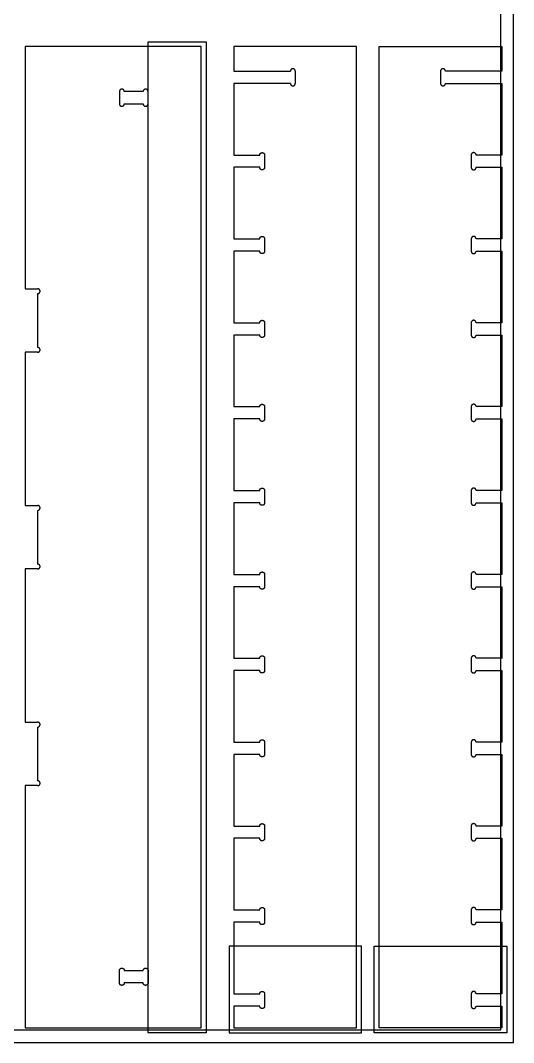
# Model space of a CAD drawing. Header units: millimetres. Extents: x 1985 to 3235, y -112 to 2388.
# Drawn here: x 2632 to 3235, y -112 to 1138 of the extents above; entities that cross this region are included whole.
import ezdxf

# ---------------------------------------------------------------- set-up
doc = ezdxf.new("R2010")
doc.units = ezdxf.units.MM
doc.header["$MEASUREMENT"] = 0
for name, color, linetype, true_color in [('bord lit', 80, 'Continuous', 0x3fff00), ('FAB$Material', 18, 'Continuous', 0x000000), ('Lattes', 4, 'Continuous', 0x00ffff), ('POCKET', 1, 'Continuous', 0xff0000)]:
    doc.layers.add(name, color=color, linetype=linetype, true_color=true_color)

# ---------------------------------------------------------------- blocks, each defined once
blk = doc.blocks.new('TRAVERSE LATTE')
at = {"layer": 'bord lit'}
for points in [[(4649.04, 1163.96), (4649.04, 1160.81)], [(4650.54, 1160.81), (4650.54, 1163.96)], [(4649.04, 1160.81), (4649.03, 1160.81), (4649.02, 1160.81), (4649.01, 1160.81), (4649, 1160.81), (4648.99, 1160.8), (4648.98, 1160.8), (4648.97, 1160.8), (4648.96, 1160.8), (4648.95, 1160.79), (4648.94, 1160.79), (4648.93, 1160.79), (4648.92, 1160.78), (4648.91, 1160.78), (4648.9, 1160.77), (4648.89, 1160.77), (4648.89, 1160.76), (4648.88, 1160.76), (4648.87, 1160.75), (4648.86, 1160.75), (4648.85, 1160.74), (4648.84, 1160.73), (4648.84, 1160.73), (4648.83, 1160.72), (4648.82, 1160.71), (4648.81, 1160.7), (4648.81, 1160.7), (4648.8, 1160.69), (4648.8, 1160.68), (4648.79, 1160.67), (4648.78, 1160.66), (4648.78, 1160.65), (4648.77, 1160.64), (4648.77, 1160.63), (4648.77, 1160.62), (4648.76, 1160.61), (4648.76, 1160.6), (4648.76, 1160.59), (4648.75, 1160.58), (4648.75, 1160.57), (4648.75, 1160.56), (4648.75, 1160.55), (4648.74, 1160.54), (4648.74, 1160.53), (4648.74, 1160.52), (4648.74, 1160.51), (4648.74, 1160.5), (4648.74, 1160.49), (4648.74, 1160.48), (4648.74, 1160.47), (4648.75, 1160.46), (4648.75, 1160.45), (4648.75, 1160.44), (4648.75, 1160.43), (4648.76, 1160.42), (4648.76, 1160.41), (4648.76, 1160.4), (4648.77, 1160.39), (4648.77, 1160.38), (4648.77, 1160.37), (4648.78, 1160.36), (4648.78, 1160.36), (4648.79, 1160.35), (4648.8, 1160.34), (4648.8, 1160.33), (4648.81, 1160.32), (4648.81, 1160.31), (4648.82, 1160.31), (4648.83, 1160.3), (4648.84, 1160.29), (4648.84, 1160.28), (4648.85, 1160.28), (4648.86, 1160.27), (4648.87, 1160.26), (4648.88, 1160.26), (4648.89, 1160.25), (4648.89, 1160.25), (4648.9, 1160.24), (4648.91, 1160.24), (4648.92, 1160.23), (4648.93, 1160.23), (4648.94, 1160.23), (4648.95, 1160.22), (4648.96, 1160.22), (4648.97, 1160.22), (4648.98, 1160.21), (4648.99, 1160.21), (4649, 1160.21), (4649.01, 1160.21), (4649.02, 1160.21), (4649.03, 1160.21), (4649.04, 1160.21)], [(4649.04, 1160.21), (4650.54, 1160.21)], [(4650.54, 1160.21), (4650.55, 1160.21), (4650.56, 1160.21), (4650.57, 1160.21), (4650.58, 1160.21), (4650.59, 1160.21), (4650.6, 1160.21), (4650.61, 1160.22), (4650.62, 1160.22), (4650.63, 1160.22), (4650.64, 1160.23), (4650.65, 1160.23), (4650.66, 1160.23), (4650.67, 1160.24), (4650.68, 1160.24), (4650.69, 1160.25), (4650.7, 1160.25), (4650.71, 1160.26), (4650.72, 1160.26), (4650.73, 1160.27), (4650.73, 1160.28), (4650.74, 1160.28), (4650.75, 1160.29), (4650.76, 1160.3), (4650.76, 1160.31), (4650.77, 1160.31), (4650.78, 1160.32), (4650.78, 1160.33), (4650.79, 1160.34), (4650.8, 1160.35), (4650.8, 1160.36), (4650.81, 1160.36), (4650.81, 1160.37), (4650.81, 1160.38), (4650.82, 1160.39), (4650.82, 1160.4), (4650.83, 1160.41), (4650.83, 1160.42), (4650.83, 1160.43), (4650.83, 1160.44), (4650.84, 1160.45), (4650.84, 1160.46), (4650.84, 1160.47), (4650.84, 1160.48), (4650.84, 1160.49), (4650.84, 1160.5), (4650.84, 1160.51), (4650.84, 1160.52), (4650.84, 1160.53), (4650.84, 1160.54), (4650.84, 1160.55), (4650.84, 1160.56), (4650.83, 1160.57), (4650.83, 1160.58), (4650.83, 1160.59), (4650.83, 1160.6), (4650.82, 1160.61), (4650.82, 1160.62), (4650.81, 1160.63), (4650.81, 1160.64), (4650.81, 1160.65), (4650.8, 1160.66), (4650.8, 1160.67), (4650.79, 1160.68), (4650.78, 1160.69), (4650.78, 1160.7), (4650.77, 1160.7), (4650.76, 1160.71), (4650.76, 1160.72), (4650.75, 1160.73), (4650.74, 1160.73), (4650.73, 1160.74), (4650.73, 1160.75), (4650.72, 1160.75), (4650.71, 1160.76), (4650.7, 1160.76), (4650.69, 1160.77), (4650.68, 1160.77), (4650.67, 1160.78), (4650.66, 1160.78), (4650.65, 1160.79), (4650.64, 1160.79), (4650.63, 1160.79), (4650.62, 1160.8), (4650.61, 1160.8), (4650.6, 1160.8), (4650.59, 1160.8), (4650.58, 1160.81), (4650.57, 1160.81), (4650.56, 1160.81), (4650.55, 1160.81), (4650.54, 1160.81)]]:
    blk.add_lwpolyline(points, dxfattribs=at)
blk = doc.blocks.new('6')
at = {"layer": 'bord lit'}
for points in [[(2400.68, 3553.93), (2400.68, 3551.27), (2415.68, 3551.27), (2415.68, 3671.27), (2400.68, 3671.27), (2400.68, 3668.27)], [(2400.68, 3668.27), (2407.58, 3668.27)], [(2408.18, 3668.27), (2408.18, 3668.28), (2408.18, 3668.29), (2408.18, 3668.3), (2408.18, 3668.31), (2408.18, 3668.32), (2408.18, 3668.33), (2408.17, 3668.34), (2408.17, 3668.35), (2408.17, 3668.36), (2408.17, 3668.37), (2408.16, 3668.38), (2408.16, 3668.39), (2408.15, 3668.4), (2408.15, 3668.41), (2408.14, 3668.42), (2408.14, 3668.43), (2408.13, 3668.43), (2408.13, 3668.44), (2408.12, 3668.45), (2408.11, 3668.46), (2408.11, 3668.47), (2408.1, 3668.48), (2408.09, 3668.48), (2408.09, 3668.49), (2408.08, 3668.5), (2408.07, 3668.5), (2408.06, 3668.51), (2408.05, 3668.52), (2408.04, 3668.52), (2408.04, 3668.53), (2408.03, 3668.53), (2408.02, 3668.54), (2408.01, 3668.54), (2408, 3668.55), (2407.99, 3668.55), (2407.98, 3668.55), (2407.97, 3668.56), (2407.96, 3668.56), (2407.95, 3668.56), (2407.94, 3668.56), (2407.93, 3668.57), (2407.92, 3668.57), (2407.91, 3668.57), (2407.9, 3668.57), (2407.89, 3668.57), (2407.88, 3668.57), (2407.87, 3668.57), (2407.86, 3668.57), (2407.85, 3668.57), (2407.84, 3668.57), (2407.83, 3668.56), (2407.82, 3668.56), (2407.81, 3668.56), (2407.8, 3668.56), (2407.79, 3668.55), (2407.78, 3668.55), (2407.77, 3668.55), (2407.76, 3668.54), (2407.75, 3668.54), (2407.74, 3668.53), (2407.73, 3668.53), (2407.72, 3668.52), (2407.71, 3668.52), (2407.7, 3668.51), (2407.7, 3668.5), (2407.69, 3668.5), (2407.68, 3668.49), (2407.67, 3668.48), (2407.67, 3668.48), (2407.66, 3668.47), (2407.65, 3668.46), (2407.65, 3668.45), (2407.64, 3668.44), (2407.63, 3668.43), (2407.63, 3668.43), (2407.62, 3668.42), (2407.62, 3668.41), (2407.61, 3668.4), (2407.61, 3668.39), (2407.6, 3668.38), (2407.6, 3668.37), (2407.6, 3668.36), (2407.59, 3668.35), (2407.59, 3668.34), (2407.59, 3668.33), (2407.59, 3668.32), (2407.59, 3668.31), (2407.58, 3668.3), (2407.58, 3668.29), (2407.58, 3668.28), (2407.58, 3668.27)], [(2408.18, 3668.27), (2408.18, 3666.77)], [(2400.68, 3666.77), (2400.68, 3658.01)], [(2407.58, 3666.77), (2400.68, 3666.77)], [(2407.58, 3666.77), (2407.58, 3666.76), (2407.58, 3666.75), (2407.58, 3666.74), (2407.59, 3666.73), (2407.59, 3666.72), (2407.59, 3666.71), (2407.59, 3666.7), (2407.59, 3666.69), (2407.6, 3666.68), (2407.6, 3666.67), (2407.6, 3666.66), (2407.61, 3666.65), (2407.61, 3666.64), (2407.62, 3666.63), (2407.62, 3666.62), (2407.63, 3666.61), (2407.63, 3666.6), (2407.64, 3666.59), (2407.65, 3666.59), (2407.65, 3666.58), (2407.66, 3666.57), (2407.67, 3666.56), (2407.67, 3666.55), (2407.68, 3666.55), (2407.69, 3666.54), (2407.7, 3666.53), (2407.7, 3666.53), (2407.71, 3666.52), (2407.72, 3666.52), (2407.73, 3666.51), (2407.74, 3666.51), (2407.75, 3666.5), (2407.76, 3666.5), (2407.77, 3666.49), (2407.78, 3666.49), (2407.79, 3666.48), (2407.8, 3666.48), (2407.81, 3666.48), (2407.82, 3666.48), (2407.83, 3666.47), (2407.84, 3666.47), (2407.85, 3666.47), (2407.86, 3666.47), (2407.87, 3666.47), (2407.88, 3666.47), (2407.89, 3666.47), (2407.9, 3666.47), (2407.91, 3666.47), (2407.92, 3666.47), (2407.93, 3666.47), (2407.94, 3666.47), (2407.95, 3666.48), (2407.96, 3666.48), (2407.97, 3666.48), (2407.98, 3666.48), (2407.99, 3666.49), (2408, 3666.49), (2408.01, 3666.5), (2408.02, 3666.5), (2408.03, 3666.51), (2408.04, 3666.51), (2408.04, 3666.52), (2408.05, 3666.52), (2408.06, 3666.53), (2408.07, 3666.53), (2408.08, 3666.54), (2408.09, 3666.55), (2408.09, 3666.55), (2408.1, 3666.56), (2408.11, 3666.57), (2408.11, 3666.58), (2408.12, 3666.59), (2408.13, 3666.59), (2408.13, 3666.6), (2408.14, 3666.61), (2408.14, 3666.62), (2408.15, 3666.63), (2408.15, 3666.64), (2408.16, 3666.65), (2408.16, 3666.66), (2408.17, 3666.67), (2408.17, 3666.68), (2408.17, 3666.69), (2408.17, 3666.7), (2408.18, 3666.71), (2408.18, 3666.72), (2408.18, 3666.73), (2408.18, 3666.74), (2408.18, 3666.75), (2408.18, 3666.76), (2408.18, 3666.77)], [(2400.68, 3656.51), (2400.68, 3647.75)], [(2400.68, 3646.25), (2400.68, 3637.49)], [(2400.68, 3635.99), (2400.68, 3627.24)], [(2400.68, 3625.74), (2400.68, 3616.98)], [(2400.68, 3615.48), (2400.68, 3606.72)], [(2400.68, 3605.22), (2400.68, 3596.46)], [(2400.68, 3594.96), (2400.68, 3586.21)], [(2400.68, 3584.71), (2400.68, 3575.95)], [(2400.68, 3574.45), (2400.68, 3565.69)], [(2400.68, 3564.19), (2400.68, 3555.43)]]:
    blk.add_lwpolyline(points, dxfattribs=at)
at = {"layer": 'POCKET'}
blk.add_lwpolyline([(2416.28, 3561.27), (2400.08, 3561.27), (2400.08, 3550.67), (2416.28, 3550.67)], close=True, dxfattribs=at)
at = {"xscale": -1, "rotation": 90}
for p in [(3564.64, 8307.05), (3564.64, 8296.8), (3564.64, 8286.54), (3564.64, 8276.28), (3564.64, 8266.02), (3564.64, 8255.76), (3564.64, 8245.51), (3564.64, 8235.25), (3564.64, 8224.99), (3564.64, 8214.73), (3564.64, 8204.47)]:
    blk.add_blockref('TRAVERSE LATTE', p, dxfattribs=at)
blk = doc.blocks.new('7')
at = {"layer": 'bord lit'}
for points in [[(2438.57, 3553.93), (2438.57, 3551.27), (2423.57, 3551.27), (2423.57, 3671.27), (2438.57, 3671.27), (2438.57, 3668.27)], [(2431.67, 3668.27), (2431.66, 3668.28), (2431.66, 3668.29), (2431.66, 3668.3), (2431.66, 3668.31), (2431.66, 3668.32), (2431.66, 3668.33), (2431.66, 3668.34), (2431.65, 3668.35), (2431.65, 3668.36), (2431.65, 3668.37), (2431.64, 3668.38), (2431.64, 3668.39), (2431.64, 3668.4), (2431.63, 3668.41), (2431.63, 3668.42), (2431.62, 3668.43), (2431.61, 3668.43), (2431.61, 3668.44), (2431.6, 3668.45), (2431.6, 3668.46), (2431.59, 3668.47), (2431.58, 3668.48), (2431.58, 3668.48), (2431.57, 3668.49), (2431.56, 3668.5), (2431.55, 3668.5), (2431.54, 3668.51), (2431.54, 3668.52), (2431.53, 3668.52), (2431.52, 3668.53), (2431.51, 3668.53), (2431.5, 3668.54), (2431.49, 3668.54), (2431.48, 3668.55), (2431.47, 3668.55), (2431.46, 3668.55), (2431.45, 3668.56), (2431.44, 3668.56), (2431.43, 3668.56), (2431.42, 3668.56), (2431.41, 3668.57), (2431.4, 3668.57), (2431.39, 3668.57), (2431.38, 3668.57), (2431.37, 3668.57), (2431.36, 3668.57), (2431.35, 3668.57), (2431.34, 3668.57), (2431.33, 3668.57), (2431.32, 3668.57), (2431.31, 3668.56), (2431.3, 3668.56), (2431.29, 3668.56), (2431.28, 3668.56), (2431.27, 3668.55), (2431.26, 3668.55), (2431.25, 3668.55), (2431.24, 3668.54), (2431.23, 3668.54), (2431.22, 3668.53), (2431.21, 3668.53), (2431.2, 3668.52), (2431.19, 3668.52), (2431.19, 3668.51), (2431.18, 3668.5), (2431.17, 3668.5), (2431.16, 3668.49), (2431.15, 3668.48), (2431.15, 3668.48), (2431.14, 3668.47), (2431.13, 3668.46), (2431.13, 3668.45), (2431.12, 3668.44), (2431.12, 3668.43), (2431.11, 3668.43), (2431.1, 3668.42), (2431.1, 3668.41), (2431.09, 3668.4), (2431.09, 3668.39), (2431.09, 3668.38), (2431.08, 3668.37), (2431.08, 3668.36), (2431.08, 3668.35), (2431.07, 3668.34), (2431.07, 3668.33), (2431.07, 3668.32), (2431.07, 3668.31), (2431.07, 3668.3), (2431.07, 3668.29), (2431.07, 3668.28), (2431.07, 3668.27)], [(2431.07, 3668.27), (2431.07, 3666.77)], [(2438.57, 3668.27), (2431.67, 3668.27)], [(2431.07, 3666.77), (2431.07, 3666.76), (2431.07, 3666.75), (2431.07, 3666.74), (2431.07, 3666.73), (2431.07, 3666.72), (2431.07, 3666.71), (2431.07, 3666.7), (2431.08, 3666.69), (2431.08, 3666.68), (2431.08, 3666.67), (2431.09, 3666.66), (2431.09, 3666.65), (2431.09, 3666.64), (2431.1, 3666.63), (2431.1, 3666.62), (2431.11, 3666.61), (2431.12, 3666.6), (2431.12, 3666.59), (2431.13, 3666.59), (2431.13, 3666.58), (2431.14, 3666.57), (2431.15, 3666.56), (2431.15, 3666.55), (2431.16, 3666.55), (2431.17, 3666.54), (2431.18, 3666.53), (2431.19, 3666.53), (2431.19, 3666.52), (2431.2, 3666.52), (2431.21, 3666.51), (2431.22, 3666.51), (2431.23, 3666.5), (2431.24, 3666.5), (2431.25, 3666.49), (2431.26, 3666.49), (2431.27, 3666.48), (2431.28, 3666.48), (2431.29, 3666.48), (2431.3, 3666.48), (2431.31, 3666.47), (2431.32, 3666.47), (2431.33, 3666.47), (2431.34, 3666.47), (2431.35, 3666.47), (2431.36, 3666.47), (2431.37, 3666.47), (2431.38, 3666.47), (2431.39, 3666.47), (2431.4, 3666.47), (2431.41, 3666.47), (2431.42, 3666.47), (2431.43, 3666.48), (2431.44, 3666.48), (2431.45, 3666.48), (2431.46, 3666.48), (2431.47, 3666.49), (2431.48, 3666.49), (2431.49, 3666.5), (2431.5, 3666.5), (2431.51, 3666.51), (2431.52, 3666.51), (2431.53, 3666.52), (2431.54, 3666.52), (2431.54, 3666.53), (2431.55, 3666.53), (2431.56, 3666.54), (2431.57, 3666.55), (2431.58, 3666.55), (2431.58, 3666.56), (2431.59, 3666.57), (2431.6, 3666.58), (2431.6, 3666.59), (2431.61, 3666.59), (2431.61, 3666.6), (2431.62, 3666.61), (2431.63, 3666.62), (2431.63, 3666.63), (2431.64, 3666.64), (2431.64, 3666.65), (2431.64, 3666.66), (2431.65, 3666.67), (2431.65, 3666.68), (2431.65, 3666.69), (2431.66, 3666.7), (2431.66, 3666.71), (2431.66, 3666.72), (2431.66, 3666.73), (2431.66, 3666.74), (2431.66, 3666.75), (2431.66, 3666.76), (2431.67, 3666.77)], [(2431.67, 3666.77), (2438.57, 3666.77)], [(2438.57, 3666.77), (2438.57, 3658.01)], [(2438.57, 3656.51), (2438.57, 3647.75)], [(2438.57, 3646.25), (2438.57, 3637.49)], [(2438.57, 3635.99), (2438.57, 3627.24)], [(2438.57, 3625.74), (2438.57, 3616.98)], [(2438.57, 3615.48), (2438.57, 3606.72)], [(2438.57, 3605.22), (2438.57, 3596.46)], [(2438.57, 3594.96), (2438.57, 3586.21)], [(2438.57, 3584.71), (2438.57, 3575.95)], [(2438.57, 3574.45), (2438.57, 3565.69)], [(2438.57, 3564.19), (2438.57, 3555.43)]]:
    blk.add_lwpolyline(points, dxfattribs=at)
at = {"layer": 'POCKET'}
blk.add_lwpolyline([(2422.97, 3561.27), (2439.17, 3561.27), (2439.17, 3550.67), (2422.97, 3550.67)], close=True, dxfattribs=at)
at = {"rotation": 270}
for p in [(1274.61, 8307.05), (1274.61, 8296.8), (1274.61, 8286.54), (1274.61, 8276.28), (1274.61, 8266.02), (1274.61, 8255.76), (1274.61, 8245.51), (1274.61, 8235.25), (1274.61, 8224.99), (1274.61, 8214.73), (1274.61, 8204.47)]:
    blk.add_blockref('TRAVERSE LATTE', p, dxfattribs=at)

msp = doc.modelspace()

# ---------------------------------------------------------------- linework, layer by layer
at = {"layer": 'bord lit'}
for points in [[(2652.9, 202.3), (2637.9, 202.3), (2637.9, -93.9), (2852.9, -93.9), (2852.9, 1106.1), (2637.9, 1106.1), (2637.9, 810), (2652.9, 810)], [(2758.9, 1051.1), (2758.9, 1051.2), (2758.9, 1051.3), (2758.9, 1051.4), (2758.9, 1051.5), (2758.9, 1051.6), (2758.9, 1051.7), (2758.8, 1051.8), (2758.8, 1051.9), (2758.8, 1052), (2758.8, 1052.1), (2758.7, 1052.2), (2758.7, 1052.3), (2758.6, 1052.4), (2758.6, 1052.5), (2758.5, 1052.6), (2758.5, 1052.7), (2758.4, 1052.8), (2758.4, 1052.9), (2758.3, 1053), (2758.2, 1053), (2758.2, 1053.1), (2758.1, 1053.2), (2758, 1053.3), (2758, 1053.3), (2757.9, 1053.4), (2757.8, 1053.5), (2757.7, 1053.5), (2757.6, 1053.6), (2757.5, 1053.6), (2757.5, 1053.7), (2757.4, 1053.8), (2757.3, 1053.8), (2757.2, 1053.8), (2757.1, 1053.9), (2757, 1053.9), (2756.9, 1054), (2756.8, 1054), (2756.7, 1054), (2756.6, 1054), (2756.5, 1054.1), (2756.4, 1054.1), (2756.3, 1054.1), (2756.2, 1054.1), (2756.1, 1054.1), (2756, 1054.1), (2755.9, 1054.1), (2755.8, 1054.1), (2755.7, 1054.1), (2755.6, 1054.1), (2755.5, 1054.1), (2755.4, 1054.1), (2755.3, 1054), (2755.2, 1054), (2755.1, 1054), (2755, 1054), (2754.9, 1053.9), (2754.8, 1053.9), (2754.7, 1053.8), (2754.6, 1053.8), (2754.5, 1053.8), (2754.4, 1053.7), (2754.3, 1053.6), (2754.2, 1053.6), (2754.1, 1053.5), (2754.1, 1053.5), (2754, 1053.4), (2753.9, 1053.3), (2753.8, 1053.3), (2753.8, 1053.2), (2753.7, 1053.1), (2753.6, 1053), (2753.6, 1053), (2753.5, 1052.9), (2753.4, 1052.8), (2753.4, 1052.7), (2753.3, 1052.6), (2753.3, 1052.5), (2753.2, 1052.4), (2753.2, 1052.3), (2753.1, 1052.2), (2753.1, 1052.1), (2753.1, 1052), (2753, 1051.9), (2753, 1051.8), (2753, 1051.7), (2753, 1051.6), (2753, 1051.5), (2752.9, 1051.4), (2752.9, 1051.3), (2752.9, 1051.2), (2752.9, 1051.1)], [(2752.9, 1051.1), (2752.9, 1036.1)], [(2781.9, 1051.1), (2758.9, 1051.1)], [(2787.9, 1051.1), (2787.9, 1051.2), (2787.9, 1051.3), (2787.9, 1051.4), (2787.9, 1051.5), (2787.9, 1051.6), (2787.9, 1051.7), (2787.8, 1051.8), (2787.8, 1051.9), (2787.8, 1052), (2787.8, 1052.1), (2787.7, 1052.2), (2787.7, 1052.3), (2787.6, 1052.4), (2787.6, 1052.5), (2787.5, 1052.6), (2787.5, 1052.7), (2787.4, 1052.8), (2787.4, 1052.9), (2787.3, 1053), (2787.2, 1053), (2787.2, 1053.1), (2787.1, 1053.2), (2787, 1053.3), (2787, 1053.3), (2786.9, 1053.4), (2786.8, 1053.5), (2786.7, 1053.5), (2786.6, 1053.6), (2786.5, 1053.6), (2786.5, 1053.7), (2786.4, 1053.8), (2786.3, 1053.8), (2786.2, 1053.8), (2786.1, 1053.9), (2786, 1053.9), (2785.9, 1054), (2785.8, 1054), (2785.7, 1054), (2785.6, 1054), (2785.5, 1054.1), (2785.4, 1054.1), (2785.3, 1054.1), (2785.2, 1054.1), (2785.1, 1054.1), (2785, 1054.1), (2784.9, 1054.1), (2784.8, 1054.1), (2784.7, 1054.1), (2784.6, 1054.1), (2784.5, 1054.1), (2784.4, 1054.1), (2784.3, 1054), (2784.2, 1054), (2784.1, 1054), (2784, 1054), (2783.9, 1053.9), (2783.8, 1053.9), (2783.7, 1053.8), (2783.6, 1053.8), (2783.5, 1053.8), (2783.4, 1053.7), (2783.3, 1053.6), (2783.2, 1053.6), (2783.1, 1053.5), (2783.1, 1053.5), (2783, 1053.4), (2782.9, 1053.3), (2782.8, 1053.3), (2782.8, 1053.2), (2782.7, 1053.1), (2782.6, 1053), (2782.6, 1053), (2782.5, 1052.9), (2782.4, 1052.8), (2782.4, 1052.7), (2782.3, 1052.6), (2782.3, 1052.5), (2782.2, 1052.4), (2782.2, 1052.3), (2782.1, 1052.2), (2782.1, 1052.1), (2782.1, 1052), (2782, 1051.9), (2782, 1051.8), (2782, 1051.7), (2782, 1051.6), (2782, 1051.5), (2781.9, 1051.4), (2781.9, 1051.3), (2781.9, 1051.2), (2781.9, 1051.1)], [(2787.9, 1036.1), (2787.9, 1051.1)], [(2752.9, 1036.1), (2752.9, 1036), (2752.9, 1035.9), (2752.9, 1035.8), (2753, 1035.7), (2753, 1035.6), (2753, 1035.5), (2753, 1035.4), (2753, 1035.3), (2753.1, 1035.2), (2753.1, 1035.1), (2753.1, 1035), (2753.2, 1034.9), (2753.2, 1034.8), (2753.3, 1034.7), (2753.3, 1034.6), (2753.4, 1034.5), (2753.4, 1034.5), (2753.5, 1034.4), (2753.6, 1034.3), (2753.6, 1034.2), (2753.7, 1034.1), (2753.8, 1034.1), (2753.8, 1034), (2753.9, 1033.9), (2754, 1033.8), (2754.1, 1033.8), (2754.1, 1033.7), (2754.2, 1033.7), (2754.3, 1033.6), (2754.4, 1033.5), (2754.5, 1033.5), (2754.6, 1033.4), (2754.7, 1033.4), (2754.8, 1033.4), (2754.9, 1033.3), (2755, 1033.3), (2755.1, 1033.2), (2755.2, 1033.2), (2755.3, 1033.2), (2755.4, 1033.2), (2755.5, 1033.2), (2755.6, 1033.1), (2755.7, 1033.1), (2755.8, 1033.1), (2755.9, 1033.1), (2756, 1033.1), (2756.1, 1033.1), (2756.2, 1033.1), (2756.3, 1033.1), (2756.4, 1033.2), (2756.5, 1033.2), (2756.6, 1033.2), (2756.7, 1033.2), (2756.8, 1033.2), (2756.9, 1033.3), (2757, 1033.3), (2757.1, 1033.4), (2757.2, 1033.4), (2757.3, 1033.4), (2757.4, 1033.5), (2757.5, 1033.5), (2757.5, 1033.6), (2757.6, 1033.7), (2757.7, 1033.7), (2757.8, 1033.8), (2757.9, 1033.8), (2758, 1033.9), (2758, 1034), (2758.1, 1034.1), (2758.2, 1034.1), (2758.2, 1034.2), (2758.3, 1034.3), (2758.4, 1034.4), (2758.4, 1034.5), (2758.5, 1034.5), (2758.5, 1034.6), (2758.6, 1034.7), (2758.6, 1034.8), (2758.7, 1034.9), (2758.7, 1035), (2758.8, 1035.1), (2758.8, 1035.2), (2758.8, 1035.3), (2758.8, 1035.4), (2758.9, 1035.5), (2758.9, 1035.6), (2758.9, 1035.7), (2758.9, 1035.8), (2758.9, 1035.9), (2758.9, 1036), (2758.9, 1036.1)], [(2758.9, 1036.1), (2781.9, 1036.1)], [(2781.9, 1036.1), (2781.9, 1036), (2781.9, 1035.9), (2781.9, 1035.8), (2782, 1035.7), (2782, 1035.6), (2782, 1035.5), (2782, 1035.4), (2782, 1035.3), (2782.1, 1035.2), (2782.1, 1035.1), (2782.1, 1035), (2782.2, 1034.9), (2782.2, 1034.8), (2782.3, 1034.7), (2782.3, 1034.6), (2782.4, 1034.5), (2782.4, 1034.5), (2782.5, 1034.4), (2782.6, 1034.3), (2782.6, 1034.2), (2782.7, 1034.1), (2782.8, 1034.1), (2782.8, 1034), (2782.9, 1033.9), (2783, 1033.8), (2783.1, 1033.8), (2783.1, 1033.7), (2783.2, 1033.7), (2783.3, 1033.6), (2783.4, 1033.5), (2783.5, 1033.5), (2783.6, 1033.4), (2783.7, 1033.4), (2783.8, 1033.4), (2783.9, 1033.3), (2784, 1033.3), (2784.1, 1033.2), (2784.2, 1033.2), (2784.3, 1033.2), (2784.4, 1033.2), (2784.5, 1033.2), (2784.6, 1033.1), (2784.7, 1033.1), (2784.8, 1033.1), (2784.9, 1033.1), (2785, 1033.1), (2785.1, 1033.1), (2785.2, 1033.1), (2785.3, 1033.1), (2785.4, 1033.2), (2785.5, 1033.2), (2785.6, 1033.2), (2785.7, 1033.2), (2785.8, 1033.2), (2785.9, 1033.3), (2786, 1033.3), (2786.1, 1033.4), (2786.2, 1033.4), (2786.3, 1033.4), (2786.4, 1033.5), (2786.5, 1033.5), (2786.5, 1033.6), (2786.6, 1033.7), (2786.7, 1033.7), (2786.8, 1033.8), (2786.9, 1033.8), (2787, 1033.9), (2787, 1034), (2787.1, 1034.1), (2787.2, 1034.1), (2787.2, 1034.2), (2787.3, 1034.3), (2787.4, 1034.4), (2787.4, 1034.5), (2787.5, 1034.5), (2787.5, 1034.6), (2787.6, 1034.7), (2787.6, 1034.8), (2787.7, 1034.9), (2787.7, 1035), (2787.8, 1035.1), (2787.8, 1035.2), (2787.8, 1035.3), (2787.8, 1035.4), (2787.9, 1035.5), (2787.9, 1035.6), (2787.9, 1035.7), (2787.9, 1035.8), (2787.9, 1035.9), (2787.9, 1036), (2787.9, 1036.1)], [(2652.9, 804), (2653, 804), (2653.1, 804), (2653.2, 804), (2653.3, 804), (2653.4, 804), (2653.5, 804.1), (2653.6, 804.1), (2653.7, 804.1), (2653.8, 804.1), (2653.9, 804.2), (2654, 804.2), (2654.1, 804.2), (2654.2, 804.3), (2654.3, 804.3), (2654.4, 804.4), (2654.5, 804.4), (2654.6, 804.5), (2654.7, 804.6), (2654.8, 804.6), (2654.8, 804.7), (2654.9, 804.7), (2655, 804.8), (2655.1, 804.9), (2655.1, 805), (2655.2, 805), (2655.3, 805.1), (2655.3, 805.2), (2655.4, 805.3), (2655.5, 805.4), (2655.5, 805.5), (2655.6, 805.5), (2655.6, 805.6), (2655.7, 805.7), (2655.7, 805.8), (2655.7, 805.9), (2655.8, 806), (2655.8, 806.1), (2655.8, 806.2), (2655.9, 806.3), (2655.9, 806.4), (2655.9, 806.5), (2655.9, 806.6), (2655.9, 806.7), (2655.9, 806.8), (2655.9, 806.9), (2655.9, 807), (2655.9, 807.1), (2655.9, 807.2), (2655.9, 807.4), (2655.9, 807.5), (2655.9, 807.6), (2655.9, 807.7), (2655.8, 807.8), (2655.8, 807.9), (2655.8, 808), (2655.7, 808.1), (2655.7, 808.1), (2655.7, 808.2), (2655.6, 808.3), (2655.6, 808.4), (2655.5, 808.5), (2655.5, 808.6), (2655.4, 808.7), (2655.3, 808.8), (2655.3, 808.9), (2655.2, 808.9), (2655.1, 809), (2655.1, 809.1), (2655, 809.2), (2654.9, 809.2), (2654.8, 809.3), (2654.8, 809.4), (2654.7, 809.4), (2654.6, 809.5), (2654.5, 809.5), (2654.4, 809.6), (2654.3, 809.6), (2654.2, 809.7), (2654.1, 809.7), (2654, 809.8), (2653.9, 809.8), (2653.8, 809.8), (2653.7, 809.9), (2653.6, 809.9), (2653.5, 809.9), (2653.4, 809.9), (2653.3, 810), (2653.2, 810), (2653.1, 810), (2653, 810), (2652.9, 810)], [(2652.9, 804), (2652.9, 738.3)], [(2652.9, 732.3), (2653, 732.3), (2653.1, 732.3), (2653.2, 732.3), (2653.3, 732.3), (2653.4, 732.3), (2653.5, 732.3), (2653.6, 732.3), (2653.7, 732.4), (2653.8, 732.4), (2653.9, 732.4), (2654, 732.5), (2654.1, 732.5), (2654.2, 732.5), (2654.3, 732.6), (2654.4, 732.6), (2654.5, 732.7), (2654.6, 732.8), (2654.7, 732.8), (2654.8, 732.9), (2654.8, 732.9), (2654.9, 733), (2655, 733.1), (2655.1, 733.1), (2655.1, 733.2), (2655.2, 733.3), (2655.3, 733.4), (2655.3, 733.5), (2655.4, 733.5), (2655.5, 733.6), (2655.5, 733.7), (2655.6, 733.8), (2655.6, 733.9), (2655.7, 734), (2655.7, 734.1), (2655.7, 734.2), (2655.8, 734.3), (2655.8, 734.4), (2655.8, 734.5), (2655.9, 734.6), (2655.9, 734.7), (2655.9, 734.8), (2655.9, 734.9), (2655.9, 735), (2655.9, 735.1), (2655.9, 735.2), (2655.9, 735.3), (2655.9, 735.4), (2655.9, 735.5), (2655.9, 735.6), (2655.9, 735.7), (2655.9, 735.8), (2655.9, 735.9), (2655.8, 736), (2655.8, 736.1), (2655.8, 736.2), (2655.7, 736.3), (2655.7, 736.4), (2655.7, 736.5), (2655.6, 736.6), (2655.6, 736.7), (2655.5, 736.8), (2655.5, 736.9), (2655.4, 737), (2655.3, 737), (2655.3, 737.1), (2655.2, 737.2), (2655.1, 737.3), (2655.1, 737.4), (2655, 737.4), (2654.9, 737.5), (2654.8, 737.6), (2654.8, 737.6), (2654.7, 737.7), (2654.6, 737.7), (2654.5, 737.8), (2654.4, 737.9), (2654.3, 737.9), (2654.2, 738), (2654.1, 738), (2654, 738), (2653.9, 738.1), (2653.8, 738.1), (2653.7, 738.1), (2653.6, 738.2), (2653.5, 738.2), (2653.4, 738.2), (2653.3, 738.2), (2653.2, 738.2), (2653.1, 738.2), (2653, 738.2), (2652.9, 738.3)], [(2652.9, 732.3), (2637.9, 732.3), (2637.9, 545), (2652.9, 545)], [(2652.9, 539), (2653, 539), (2653.1, 539), (2653.2, 539), (2653.3, 539), (2653.4, 539), (2653.5, 539.1), (2653.6, 539.1), (2653.7, 539.1), (2653.8, 539.1), (2653.9, 539.2), (2654, 539.2), (2654.1, 539.2), (2654.2, 539.3), (2654.3, 539.3), (2654.4, 539.4), (2654.5, 539.4), (2654.6, 539.5), (2654.7, 539.6), (2654.8, 539.6), (2654.8, 539.7), (2654.9, 539.7), (2655, 539.8), (2655.1, 539.9), (2655.1, 540), (2655.2, 540), (2655.3, 540.1), (2655.3, 540.2), (2655.4, 540.3), (2655.5, 540.4), (2655.5, 540.5), (2655.6, 540.5), (2655.6, 540.6), (2655.7, 540.7), (2655.7, 540.8), (2655.7, 540.9), (2655.8, 541), (2655.8, 541.1), (2655.8, 541.2), (2655.9, 541.3), (2655.9, 541.4), (2655.9, 541.5), (2655.9, 541.6), (2655.9, 541.7), (2655.9, 541.8), (2655.9, 541.9), (2655.9, 542), (2655.9, 542.1), (2655.9, 542.2), (2655.9, 542.4), (2655.9, 542.5), (2655.9, 542.6), (2655.9, 542.7), (2655.8, 542.8), (2655.8, 542.9), (2655.8, 543), (2655.7, 543.1), (2655.7, 543.1), (2655.7, 543.2), (2655.6, 543.3), (2655.6, 543.4), (2655.5, 543.5), (2655.5, 543.6), (2655.4, 543.7), (2655.3, 543.8), (2655.3, 543.9), (2655.2, 543.9), (2655.1, 544), (2655.1, 544.1), (2655, 544.2), (2654.9, 544.2), (2654.8, 544.3), (2654.8, 544.4), (2654.7, 544.4), (2654.6, 544.5), (2654.5, 544.5), (2654.4, 544.6), (2654.3, 544.6), (2654.2, 544.7), (2654.1, 544.7), (2654, 544.8), (2653.9, 544.8), (2653.8, 544.8), (2653.7, 544.9), (2653.6, 544.9), (2653.5, 544.9), (2653.4, 544.9), (2653.3, 545), (2653.2, 545), (2653.1, 545), (2653, 545), (2652.9, 545)], [(2652.9, 539), (2652.9, 473.3)], [(2652.9, 467.3), (2637.9, 467.3), (2637.9, 280), (2652.9, 280)], [(2652.9, 467.3), (2653, 467.3), (2653.1, 467.3), (2653.2, 467.3), (2653.3, 467.3), (2653.4, 467.3), (2653.5, 467.3), (2653.6, 467.3), (2653.7, 467.4), (2653.8, 467.4), (2653.9, 467.4), (2654, 467.5), (2654.1, 467.5), (2654.2, 467.5), (2654.3, 467.6), (2654.4, 467.6), (2654.5, 467.7), (2654.6, 467.8), (2654.7, 467.8), (2654.8, 467.9), (2654.8, 467.9), (2654.9, 468), (2655, 468.1), (2655.1, 468.1), (2655.1, 468.2), (2655.2, 468.3), (2655.3, 468.4), (2655.3, 468.5), (2655.4, 468.5), (2655.5, 468.6), (2655.5, 468.7), (2655.6, 468.8), (2655.6, 468.9), (2655.7, 469), (2655.7, 469.1), (2655.7, 469.2), (2655.8, 469.3), (2655.8, 469.4), (2655.8, 469.5), (2655.9, 469.6), (2655.9, 469.7), (2655.9, 469.8), (2655.9, 469.9), (2655.9, 470), (2655.9, 470.1), (2655.9, 470.2), (2655.9, 470.3), (2655.9, 470.4), (2655.9, 470.5), (2655.9, 470.6), (2655.9, 470.7), (2655.9, 470.8), (2655.9, 470.9), (2655.8, 471), (2655.8, 471.1), (2655.8, 471.2), (2655.7, 471.3), (2655.7, 471.4), (2655.7, 471.5), (2655.6, 471.6), (2655.6, 471.7), (2655.5, 471.8), (2655.5, 471.9), (2655.4, 472), (2655.3, 472), (2655.3, 472.1), (2655.2, 472.2), (2655.1, 472.3), (2655.1, 472.4), (2655, 472.4), (2654.9, 472.5), (2654.8, 472.6), (2654.8, 472.6), (2654.7, 472.7), (2654.6, 472.7), (2654.5, 472.8), (2654.4, 472.9), (2654.3, 472.9), (2654.2, 473), (2654.1, 473), (2654, 473), (2653.9, 473.1), (2653.8, 473.1), (2653.7, 473.1), (2653.6, 473.2), (2653.5, 473.2), (2653.4, 473.2), (2653.3, 473.2), (2653.2, 473.2), (2653.1, 473.2), (2653, 473.2), (2652.9, 473.3)], [(2652.9, 274), (2653, 274), (2653.1, 274), (2653.2, 274), (2653.3, 274), (2653.4, 274), (2653.5, 274.1), (2653.6, 274.1), (2653.7, 274.1), (2653.8, 274.1), (2653.9, 274.2), (2654, 274.2), (2654.1, 274.2), (2654.2, 274.3), (2654.3, 274.3), (2654.4, 274.4), (2654.5, 274.4), (2654.6, 274.5), (2654.7, 274.6), (2654.8, 274.6), (2654.8, 274.7), (2654.9, 274.7), (2655, 274.8), (2655.1, 274.9), (2655.1, 275), (2655.2, 275), (2655.3, 275.1), (2655.3, 275.2), (2655.4, 275.3), (2655.5, 275.4), (2655.5, 275.5), (2655.6, 275.5), (2655.6, 275.6), (2655.7, 275.7), (2655.7, 275.8), (2655.7, 275.9), (2655.8, 276), (2655.8, 276.1), (2655.8, 276.2), (2655.9, 276.3), (2655.9, 276.4), (2655.9, 276.5), (2655.9, 276.6), (2655.9, 276.7), (2655.9, 276.8), (2655.9, 276.9), (2655.9, 277), (2655.9, 277.1), (2655.9, 277.2), (2655.9, 277.4), (2655.9, 277.5), (2655.9, 277.6), (2655.9, 277.7), (2655.8, 277.8), (2655.8, 277.9), (2655.8, 278), (2655.7, 278.1), (2655.7, 278.1), (2655.7, 278.2), (2655.6, 278.3), (2655.6, 278.4), (2655.5, 278.5), (2655.5, 278.6), (2655.4, 278.7), (2655.3, 278.8), (2655.3, 278.9), (2655.2, 278.9), (2655.1, 279), (2655.1, 279.1), (2655, 279.2), (2654.9, 279.2), (2654.8, 279.3), (2654.8, 279.4), (2654.7, 279.4), (2654.6, 279.5), (2654.5, 279.5), (2654.4, 279.6), (2654.3, 279.6), (2654.2, 279.7), (2654.1, 279.7), (2654, 279.8), (2653.9, 279.8), (2653.8, 279.8), (2653.7, 279.9), (2653.6, 279.9), (2653.5, 279.9), (2653.4, 279.9), (2653.3, 280), (2653.2, 280), (2653.1, 280), (2653, 280), (2652.9, 280)], [(2652.9, 274), (2652.9, 208.3)], [(2652.9, 202.3), (2653, 202.3), (2653.1, 202.3), (2653.2, 202.3), (2653.3, 202.3), (2653.4, 202.3), (2653.5, 202.3), (2653.6, 202.3), (2653.7, 202.4), (2653.8, 202.4), (2653.9, 202.4), (2654, 202.5), (2654.1, 202.5), (2654.2, 202.5), (2654.3, 202.6), (2654.4, 202.6), (2654.5, 202.7), (2654.6, 202.8), (2654.7, 202.8), (2654.8, 202.9), (2654.8, 202.9), (2654.9, 203), (2655, 203.1), (2655.1, 203.1), (2655.1, 203.2), (2655.2, 203.3), (2655.3, 203.4), (2655.3, 203.5), (2655.4, 203.5), (2655.5, 203.6), (2655.5, 203.7), (2655.6, 203.8), (2655.6, 203.9), (2655.7, 204), (2655.7, 204.1), (2655.7, 204.2), (2655.8, 204.3), (2655.8, 204.4), (2655.8, 204.5), (2655.9, 204.6), (2655.9, 204.7), (2655.9, 204.8), (2655.9, 204.9), (2655.9, 205), (2655.9, 205.1), (2655.9, 205.2), (2655.9, 205.3), (2655.9, 205.4), (2655.9, 205.5), (2655.9, 205.6), (2655.9, 205.7), (2655.9, 205.8), (2655.9, 205.9), (2655.8, 206), (2655.8, 206.1), (2655.8, 206.2), (2655.7, 206.3), (2655.7, 206.4), (2655.7, 206.5), (2655.6, 206.6), (2655.6, 206.7), (2655.5, 206.8), (2655.5, 206.9), (2655.4, 207), (2655.3, 207), (2655.3, 207.1), (2655.2, 207.2), (2655.1, 207.3), (2655.1, 207.4), (2655, 207.4), (2654.9, 207.5), (2654.8, 207.6), (2654.8, 207.6), (2654.7, 207.7), (2654.6, 207.7), (2654.5, 207.8), (2654.4, 207.9), (2654.3, 207.9), (2654.2, 208), (2654.1, 208), (2654, 208), (2653.9, 208.1), (2653.8, 208.1), (2653.7, 208.1), (2653.6, 208.2), (2653.5, 208.2), (2653.4, 208.2), (2653.3, 208.2), (2653.2, 208.2), (2653.1, 208.2), (2653, 208.2), (2652.9, 208.3)], [(2752.9, -23.9), (2752.9, -23.8), (2752.9, -23.7), (2752.9, -23.6), (2753, -23.5), (2753, -23.4), (2753, -23.3), (2753, -23.2), (2753, -23.1), (2753.1, -23), (2753.1, -22.9), (2753.1, -22.8), (2753.2, -22.7), (2753.2, -22.6), (2753.3, -22.5), (2753.3, -22.4), (2753.4, -22.3), (2753.4, -22.2), (2753.5, -22.1), (2753.6, -22), (2753.6, -22), (2753.7, -21.9), (2753.8, -21.8), (2753.8, -21.7), (2753.9, -21.7), (2754, -21.6), (2754.1, -21.5), (2754.1, -21.5), (2754.2, -21.4), (2754.3, -21.4), (2754.4, -21.3), (2754.5, -21.2), (2754.6, -21.2), (2754.7, -21.2), (2754.8, -21.1), (2754.9, -21.1), (2755, -21), (2755.1, -21), (2755.2, -21), (2755.3, -21), (2755.4, -20.9), (2755.5, -20.9), (2755.6, -20.9), (2755.7, -20.9), (2755.8, -20.9), (2755.9, -20.9), (2756, -20.9), (2756.1, -20.9), (2756.2, -20.9), (2756.3, -20.9), (2756.4, -20.9), (2756.5, -20.9), (2756.6, -21), (2756.7, -21), (2756.8, -21), (2756.9, -21), (2757, -21.1), (2757.1, -21.1), (2757.2, -21.2), (2757.3, -21.2), (2757.4, -21.2), (2757.5, -21.3), (2757.5, -21.4), (2757.6, -21.4), (2757.7, -21.5), (2757.8, -21.5), (2757.9, -21.6), (2758, -21.7), (2758, -21.7), (2758.1, -21.8), (2758.2, -21.9), (2758.2, -22), (2758.3, -22), (2758.4, -22.1), (2758.4, -22.2), (2758.5, -22.3), (2758.5, -22.4), (2758.6, -22.5), (2758.6, -22.6), (2758.7, -22.7), (2758.7, -22.8), (2758.8, -22.9), (2758.8, -23), (2758.8, -23.1), (2758.8, -23.2), (2758.9, -23.3), (2758.9, -23.4), (2758.9, -23.5), (2758.9, -23.6), (2758.9, -23.7), (2758.9, -23.8), (2758.9, -23.9)], [(2752.9, -38.9), (2752.9, -23.9)], [(2758.9, -23.9), (2781.9, -23.9)], [(2781.9, -23.9), (2781.9, -23.8), (2781.9, -23.7), (2781.9, -23.6), (2782, -23.5), (2782, -23.4), (2782, -23.3), (2782, -23.2), (2782, -23.1), (2782.1, -23), (2782.1, -22.9), (2782.1, -22.8), (2782.2, -22.7), (2782.2, -22.6), (2782.3, -22.5), (2782.3, -22.4), (2782.4, -22.3), (2782.4, -22.2), (2782.5, -22.1), (2782.6, -22), (2782.6, -22), (2782.7, -21.9), (2782.8, -21.8), (2782.8, -21.7), (2782.9, -21.7), (2783, -21.6), (2783.1, -21.5), (2783.1, -21.5), (2783.2, -21.4), (2783.3, -21.4), (2783.4, -21.3), (2783.5, -21.2), (2783.6, -21.2), (2783.7, -21.2), (2783.8, -21.1), (2783.9, -21.1), (2784, -21), (2784.1, -21), (2784.2, -21), (2784.3, -21), (2784.4, -20.9), (2784.5, -20.9), (2784.6, -20.9), (2784.7, -20.9), (2784.8, -20.9), (2784.9, -20.9), (2785, -20.9), (2785.1, -20.9), (2785.2, -20.9), (2785.3, -20.9), (2785.4, -20.9), (2785.5, -20.9), (2785.6, -21), (2785.7, -21), (2785.8, -21), (2785.9, -21), (2786, -21.1), (2786.1, -21.1), (2786.2, -21.2), (2786.3, -21.2), (2786.4, -21.2), (2786.5, -21.3), (2786.5, -21.4), (2786.6, -21.4), (2786.7, -21.5), (2786.8, -21.5), (2786.9, -21.6), (2787, -21.7), (2787, -21.7), (2787.1, -21.8), (2787.2, -21.9), (2787.2, -22), (2787.3, -22), (2787.4, -22.1), (2787.4, -22.2), (2787.5, -22.3), (2787.5, -22.4), (2787.6, -22.5), (2787.6, -22.6), (2787.7, -22.7), (2787.7, -22.8), (2787.8, -22.9), (2787.8, -23), (2787.8, -23.1), (2787.8, -23.2), (2787.9, -23.3), (2787.9, -23.4), (2787.9, -23.5), (2787.9, -23.6), (2787.9, -23.7), (2787.9, -23.8), (2787.9, -23.9)], [(2787.9, -23.9), (2787.9, -38.9)], [(2758.9, -38.9), (2758.9, -39), (2758.9, -39.1), (2758.9, -39.2), (2758.9, -39.3), (2758.9, -39.4), (2758.9, -39.5), (2758.8, -39.6), (2758.8, -39.7), (2758.8, -39.8), (2758.8, -39.9), (2758.7, -40), (2758.7, -40.1), (2758.6, -40.2), (2758.6, -40.3), (2758.5, -40.4), (2758.5, -40.5), (2758.4, -40.5), (2758.4, -40.6), (2758.3, -40.7), (2758.2, -40.8), (2758.2, -40.9), (2758.1, -40.9), (2758, -41), (2758, -41.1), (2757.9, -41.2), (2757.8, -41.2), (2757.7, -41.3), (2757.6, -41.3), (2757.5, -41.4), (2757.5, -41.5), (2757.4, -41.5), (2757.3, -41.6), (2757.2, -41.6), (2757.1, -41.6), (2757, -41.7), (2756.9, -41.7), (2756.8, -41.8), (2756.7, -41.8), (2756.6, -41.8), (2756.5, -41.8), (2756.4, -41.8), (2756.3, -41.9), (2756.2, -41.9), (2756.1, -41.9), (2756, -41.9), (2755.9, -41.9), (2755.8, -41.9), (2755.7, -41.9), (2755.6, -41.9), (2755.5, -41.8), (2755.4, -41.8), (2755.3, -41.8), (2755.2, -41.8), (2755.1, -41.8), (2755, -41.7), (2754.9, -41.7), (2754.8, -41.6), (2754.7, -41.6), (2754.6, -41.6), (2754.5, -41.5), (2754.4, -41.5), (2754.3, -41.4), (2754.2, -41.3), (2754.1, -41.3), (2754.1, -41.2), (2754, -41.2), (2753.9, -41.1), (2753.8, -41), (2753.8, -40.9), (2753.7, -40.9), (2753.6, -40.8), (2753.6, -40.7), (2753.5, -40.6), (2753.4, -40.5), (2753.4, -40.5), (2753.3, -40.4), (2753.3, -40.3), (2753.2, -40.2), (2753.2, -40.1), (2753.1, -40), (2753.1, -39.9), (2753.1, -39.8), (2753, -39.7), (2753, -39.6), (2753, -39.5), (2753, -39.4), (2753, -39.3), (2752.9, -39.2), (2752.9, -39.1), (2752.9, -39), (2752.9, -38.9)], [(2781.9, -38.9), (2758.9, -38.9)], [(2787.9, -38.9), (2787.9, -39), (2787.9, -39.1), (2787.9, -39.2), (2787.9, -39.3), (2787.9, -39.4), (2787.9, -39.5), (2787.8, -39.6), (2787.8, -39.7), (2787.8, -39.8), (2787.8, -39.9), (2787.7, -40), (2787.7, -40.1), (2787.6, -40.2), (2787.6, -40.3), (2787.5, -40.4), (2787.5, -40.5), (2787.4, -40.5), (2787.4, -40.6), (2787.3, -40.7), (2787.2, -40.8), (2787.2, -40.9), (2787.1, -40.9), (2787, -41), (2787, -41.1), (2786.9, -41.2), (2786.8, -41.2), (2786.7, -41.3), (2786.6, -41.3), (2786.5, -41.4), (2786.5, -41.5), (2786.4, -41.5), (2786.3, -41.6), (2786.2, -41.6), (2786.1, -41.6), (2786, -41.7), (2785.9, -41.7), (2785.8, -41.8), (2785.7, -41.8), (2785.6, -41.8), (2785.5, -41.8), (2785.4, -41.8), (2785.3, -41.9), (2785.2, -41.9), (2785.1, -41.9), (2785, -41.9), (2784.9, -41.9), (2784.8, -41.9), (2784.7, -41.9), (2784.6, -41.9), (2784.5, -41.8), (2784.4, -41.8), (2784.3, -41.8), (2784.2, -41.8), (2784.1, -41.8), (2784, -41.7), (2783.9, -41.7), (2783.8, -41.6), (2783.7, -41.6), (2783.6, -41.6), (2783.5, -41.5), (2783.4, -41.5), (2783.3, -41.4), (2783.2, -41.3), (2783.1, -41.3), (2783.1, -41.2), (2783, -41.2), (2782.9, -41.1), (2782.8, -41), (2782.8, -40.9), (2782.7, -40.9), (2782.6, -40.8), (2782.6, -40.7), (2782.5, -40.6), (2782.4, -40.5), (2782.4, -40.5), (2782.3, -40.4), (2782.3, -40.3), (2782.2, -40.2), (2782.2, -40.1), (2782.1, -40), (2782.1, -39.9), (2782.1, -39.8), (2782, -39.7), (2782, -39.6), (2782, -39.5), (2782, -39.4), (2782, -39.3), (2781.9, -39.2), (2781.9, -39.1), (2781.9, -39), (2781.9, -38.9)]]:
    msp.add_lwpolyline(points, dxfattribs=at)
at = {"layer": 'FAB$Material'}
msp.add_lwpolyline([(1984.8, -111.9), (3234.8, -111.9), (3234.8, 2388.1), (1984.8, 2388.1)], close=True, dxfattribs=at)
at = {"layer": 'Lattes'}
msp.add_lwpolyline([(2000.3, -96.4), (3219.3, -96.4), (3219.3, 2372.6), (2000.3, 2372.6)], close=True, dxfattribs=at)
at = {"layer": 'POCKET'}
msp.add_lwpolyline([(2787.9, 1112.1), (2858.9, 1112.1), (2858.9, -99.9), (2787.9, -99.9)], close=True, dxfattribs=at)

# ---------------------------------------------------------------- block references
at = {"layer": 'bord lit', "color": 30, "true_color": 0xf26722, "xscale": 10, "yscale": 10, "zscale": 10}
for name, p in [('6', (-21113.9, -35606.6)), ('7', (-21165.2, -35606.6))]:
    msp.add_blockref(name, p, dxfattribs=at)

doc.saveas('drawing.dxf')
